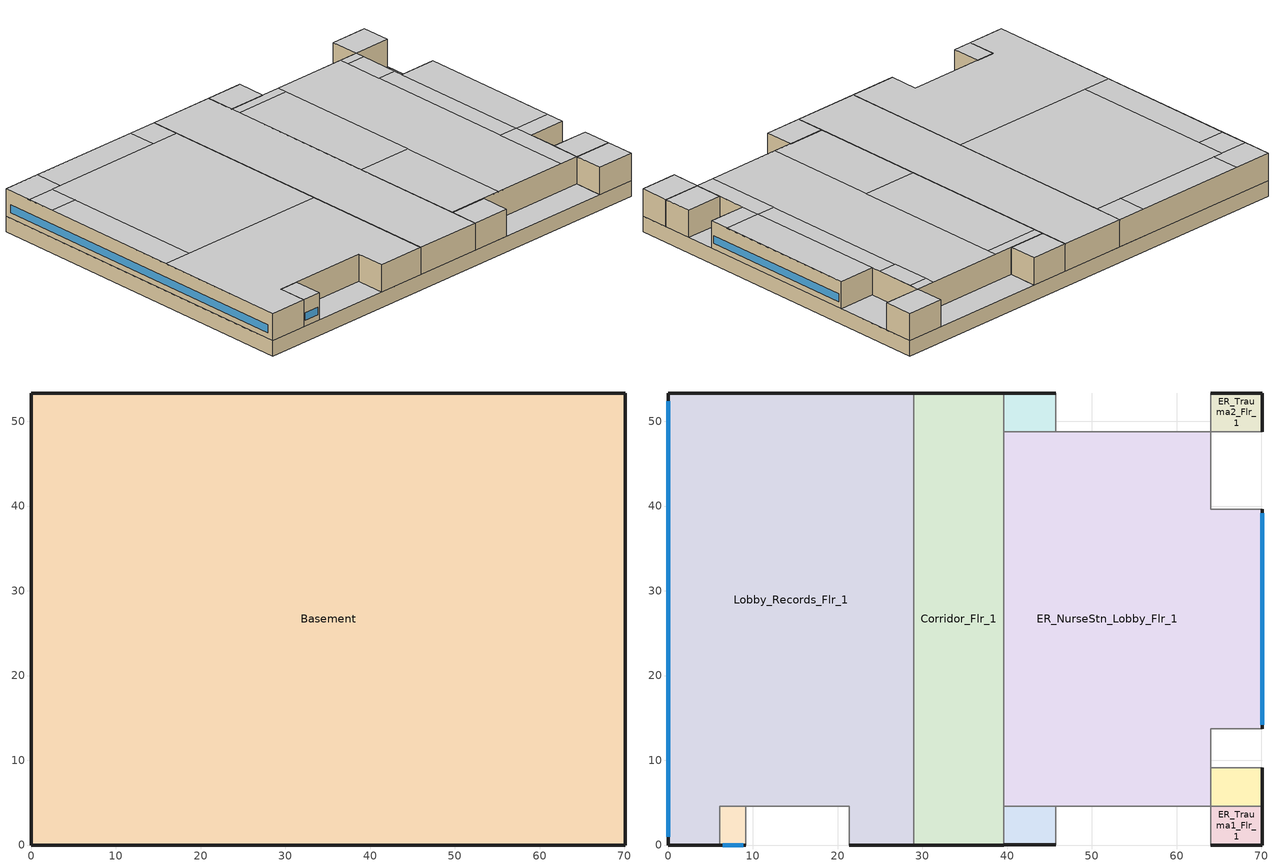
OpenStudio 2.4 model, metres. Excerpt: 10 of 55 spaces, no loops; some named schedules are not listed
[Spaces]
Basement
 floor ground: 70.1,53.34 70.1,0 0,0 0,53.34 z-2.44
 wall ground: 0,53.34 0,0 70.1,0 70.1,53.34 0,53.34 z-2.44:0
 ceiling adiabatic (Typical Interior Wall): 70.1,9.14 70.1,13.72 64.01,13.72 64.01,9.14 z0; 45.72,0 45.72,4.57 39.62,4.57 39.62,0 z0; 45.72,48.77 45.72,53.34 39.62,53.34 39.62,48.77 z0; 70.1,39.62 70.1,48.77 64.01,48.77 64.01,39.62 z0; 64.01,0 64.01,4.57 45.72,4.57 45.72,0 z0; 64.01,48.77 64.01,53.34 45.72,53.34 45.72,48.77 z0; 21.34,0 21.34,4.57 9.14,4.57 9.14,0 z0; 9.14,0 9.14,4.57 6.1,4.57 6.1,0 z0; 70.1,4.57 70.1,9.14 64.01,9.14 64.01,4.57 z0
Lobby_Records_Flr_1
 floor to Basement: 28.96,4.57 28.96,0 21.34,0 21.34,4.57 z0; 6.1,4.57 6.1,0 0,0 0,4.57 z0; 28.96,53.34 28.96,4.57 0,4.57 0,53.34 z0
 wall outside: 28.96,53.34 0,53.34 0,0 6.1,0 / 21.34,0 28.96,0 z0:4.27
 wall to Corridor_Flr_1: 28.96,0 28.96,53.34 z0:4.27
 wall adiabatic (Typical Interior Wall): 6.1,0 6.1,4.57 9.14,4.57 21.34,4.57 21.34,0 z0:4.27
 window: 0,52.34 0,1 z0.91:2.14
 ceiling to ICU_Flr_2: 28.96,0 28.96,21.34 0,21.34 0,0 6.1,0 6.1,4.57 21.34,4.57 21.34,0 z4.27
 ceiling to ICU_NurseStn_Lobby_Flr_2: 28.96,21.34 28.96,48.77 4.57,48.77 4.57,21.34 z4.27
 ceiling to IC_PatRoom2_Flr_2: 6.1,48.77 6.1,53.34 0,53.34 0,48.77 z4.27
 ceiling adiabatic (Typical Interior Wall): 28.96,48.77 28.96,53.34 24.38,53.34 24.38,48.77 z4.27; 24.38,48.77 24.38,53.34 6.1,53.34 6.1,48.77 z4.27; 4.57,44.2 4.57,48.77 0,48.77 0,44.2 z4.27; 4.57,21.34 4.57,44.2 0,44.2 0,21.34 z4.27
Office1_Mult4_Flr_1
 floor adiabatic (Typical Interior Wall): 9.14,4.57 9.14,0 6.1,0 6.1,4.57 z0
 wall outside: 6.1,0 9.14,0 z0:4.27
 wall adiabatic (Typical Interior Wall): 9.14,0 9.14,4.57 6.1,4.57 6.1,0 z0:4.27
 window: 6.41,0 8.84,0 z0.91:2.14
 ceiling adiabatic (Typical Interior Wall): 9.14,0 9.14,4.57 6.1,4.57 6.1,0 z4.27
Corridor_Flr_1
 floor to Basement: 39.62,53.34 39.62,0 28.96,0 28.96,53.34 z0
 wall outside: 28.96,0 39.62,0 / 39.62,53.34 28.96,53.34 z0:4.27
 wall adiabatic (Typical Interior Wall): 39.62,48.77 39.62,53.34 / 39.62,0 39.62,4.57 z0:4.27
 wall to ER_NurseStn_Lobby_Flr_1: 39.62,4.57 39.62,48.77 z0:4.27
 ceiling to Corridor_Flr_2: 39.62,0 39.62,53.34 28.96,53.34 28.96,0 z4.27
ER_Exam1_Mult4_Flr_1
 floor adiabatic (Typical Interior Wall): 45.72,4.57 45.72,0 39.62,0 39.62,4.57 z0
 wall outside: 39.62,0 45.72,0 z0:4.27
 wall adiabatic (Typical Interior Wall): 45.72,0 45.72,4.57 39.62,4.57 39.62,0 z0:4.27
 ceiling adiabatic (Typical Interior Wall): 45.72,0 45.72,4.57 39.62,4.57 39.62,0 z4.27
ER_Trauma1_Flr_1
 floor to Basement: 70.1,4.57 70.1,0 64.01,0 64.01,4.57 z0
 wall outside: 64.01,0 70.1,0 70.1,4.57 z0:4.27
 wall adiabatic (Typical Interior Wall): 70.1,4.57 64.01,4.57 64.01,0 z0:4.27
 ceiling to OR_NurseStn_Lobby_Flr_2: 70.1,0 70.1,4.57 64.01,4.57 64.01,0 z4.27
ER_NurseStn_Lobby_Flr_1
 floor to Basement: 70.1,39.62 70.1,13.72 64.01,13.72 64.01,39.62 z0; 64.01,48.77 64.01,4.57 39.62,4.57 39.62,48.77 z0
 wall outside: 70.1,13.72 70.1,39.62 z0:4.27
 wall adiabatic (Typical Interior Wall): 39.62,4.57 45.72,4.57 64.01,4.57 64.01,9.14 64.01,13.72 70.1,13.72 / 70.1,39.62 64.01,39.62 64.01,48.77 45.72,48.77 39.62,48.77 z0:4.27
 window: 70.1,14.2 70.1,39.14 z0.91:2.14
 ceiling to OR_NurseStn_Lobby_Flr_2: 64.01,4.57 64.01,16.76 60.96,16.76 60.96,4.57 z4.27; 60.96,4.57 60.96,48.77 48.77,48.77 48.77,4.57 z4.27; 48.77,4.57 48.77,22.86 39.62,22.86 39.62,4.57 z4.27; 70.1,13.72 70.1,16.76 64.01,16.76 64.01,13.72 z4.27
 ceiling adiabatic (Typical Interior Wall): 70.1,16.76 70.1,39.62 64.01,39.62 64.01,16.76 z4.27; 64.01,41.15 64.01,47.24 60.96,47.24 60.96,41.15 z4.27; 64.01,16.76 64.01,41.15 60.96,41.15 60.96,16.76 z4.27
 ceiling to OR1_Flr_2: 64.01,47.24 64.01,48.77 60.96,48.77 60.96,47.24 z4.27
 ceiling to OR3_Flr_2: 48.77,47.24 48.77,48.77 39.62,48.77 39.62,47.24 z4.27
 ceiling to OR4_Flr_2: 48.77,22.86 48.77,47.24 39.62,47.24 39.62,22.86 z4.27
ER_Exam3_Mult4_Flr_1
 floor adiabatic (Typical Interior Wall): 70.1,9.14 70.1,4.57 64.01,4.57 64.01,9.14 z0
 wall outside: 70.1,4.57 70.1,9.14 z0:4.27
 wall adiabatic (Typical Interior Wall): 70.1,9.14 64.01,9.14 64.01,4.57 70.1,4.57 z0:4.27
 ceiling adiabatic (Typical Interior Wall): 70.1,4.57 70.1,9.14 64.01,9.14 64.01,4.57 z4.27
ER_Triage_Mult4_Flr_1
 floor adiabatic (Typical Interior Wall): 45.72,53.34 45.72,48.77 39.62,48.77 39.62,53.34 z0
 wall outside: 45.72,53.34 39.62,53.34 z0:4.27
 wall adiabatic (Typical Interior Wall): 39.62,53.34 39.62,48.77 45.72,48.77 45.72,53.34 z0:4.27
 ceiling adiabatic (Typical Interior Wall): 45.72,48.77 45.72,53.34 39.62,53.34 39.62,48.77 z4.27
ER_Trauma2_Flr_1
 floor to Basement: 70.1,53.34 70.1,48.77 64.01,48.77 64.01,53.34 z0
 wall outside: 70.1,48.77 70.1,53.34 64.01,53.34 z0:4.27
 wall adiabatic (Typical Interior Wall): 64.01,53.34 64.01,48.77 70.1,48.77 z0:4.27
 ceiling to OR1_Flr_2: 70.1,48.77 70.1,53.34 64.01,53.34 64.01,48.77 z4.27
[Building]
-Hospital-NECB HDD Method-CAN_QC_Kuujjuaq.AP.719060_CWEC2016.epw created: 2018-07-23 16:55:47 +0000: Default Construction Set=NECB2015 - Hospital - WholeBuilding - NECB HDD Method at hdd = 8550.0; Standards Number of Stories=6; Standards Number of Above Ground Stories=5; Standards Building Type=Hospital
[Site]
Kuujjuaq AP_QC_CAN: Latitude {deg}=58.1; Longitude {deg}=-68.417; Time Zone {hr}=-5; Elevation {m}=39.9
[ClimateZones]
Climate Zone Institution Name 1=ASHRAE; Climate Zone Document Name 1=ANSI/ASHRAE Standard 169; Climate Zone Document Year 1=2006; Climate Zone Institution Name 2=CEC; Climate Zone Document Name 2=California Climate Zone Descriptions; Climate Zone Document Year 2=1995
[Site:WaterMainsTemperature]
Calculation Method=Correlation; Annual Average Outdoor Air Temperature {C}=-3.825; Maximum Difference In Monthly Average Outdoor Air Temperatures {deltaC}=36
[Site:GroundTemperature:BuildingSurface]
19.527, 19.502, 19.536, 19.598, 20.002, 21.64, 22.225, 22.375, 21.449, 20.121, 19.802, 19.633
[SizingPeriod:DesignDay] Barometric Pressure {Pa}=100847; Sky Clearness=0; Rain Indicator=0; Snow Indicator=0; Day of Month=21; Daylight Saving Time Indicator=0; Humidity Indicating Type=Wetbulb; Dry-Bulb Temperature Range Modifier Type=DefaultMultipliers
Name | Maximum Dry-Bulb Temperature {C} | Daily Dry-Bulb Temperature Range {deltaC} | Humidity Indicating Conditions at Maximum Dry-Bulb | Wind Speed {m/s} | Wind Direction {deg} | Month | Day Type | Solar Model Indicator | ASHRAE Taub | ASHRAE Taud
Kuujjuaq AP Ann Htg 99.6% Condns DB | -36.2 | 0 | -36.2 | 2.2 | 220 | 1 | WinterDesignDay | ASHRAEClearSky
Kuujjuaq AP Ann Clg .4% Condns DB=>MWB | 24.1 | 10.3 | 16.2 | 4 | 210 | 7 | SummerDesignDay | ASHRAETau | 0.364 | 2.418
[Material]
Name | Roughness | Thickness {m} | Conductivity {W/m-K} | Density {kg/m3} | Specific Heat {J/kg-K} | Thermal Absorptance | Solar Absorptance | Visible Absorptance
G05 25mm wood | MediumSmooth | 0.0254 | 0.15 | 608 | 1630 | 0.9 | 0.5 | 0.5
100mm Normalweight concrete floor | MediumSmooth | 0.1016 | 2.31 | 2322 | 832
G01 13mm gypsum board | Smooth | 0.0127 | 0.16 | 800 | 1090 | 0.9 | 0.7 | 0.5
4 in. Normalweight Concrete Floor 1 | MediumRough | 0.1016 | 2.31 | 2322 | 832 | 0.9 | 0.7 | 0.7
1IN Stucco 1 | Smooth | 0.0253 | 0.6918 | 1858 | 837 | 0.9 | 0.92 | 0.92
8IN CONCRETE HW RefBldg 1 | Rough | 0.2032 | 1.311 | 2240 | 836.8 | 0.9 | 0.7 | 0.7
1/2IN Gypsum 1 | Smooth | 0.0127 | 0.16 | 784.9 | 830 | 0.9 | 0.4 | 0.4
Metal Roof Surface 1; F08 Metal surface 1 | Smooth | 0.0008 | 45.28 | 7824 | 500 | 0.9 | 0.7 | 0.7
6 in. Normalweight Concrete Floor 1; 6 in. Normalweight Concrete Floor 2 | MediumRough | 0.1524 | 2.31 | 2322 | 832 | 0.9 | 0.7 | 0.7
[Material:NoMass] Roughness=Smooth; Thermal Absorptance=0.9
Name | Thermal Resistance {m2-K/W} | Solar Absorptance | Visible Absorptance
CP02 CARPET PAD | 0.1 | 0.8 | 0.8
Typical Insulation R-13.06 1 | 6.78179 | 0.7 | 0.7
Typical Carpet Pad 1 | 0.21648 | 0.7 | 0.8
Typical Insulation R-10.11 1 | 5.19354 | 0.7 | 0.7
Typical Insulation R-19.63 1 | 7.04224 | 0.7 | 0.7
Typical Carpet Pad 2 | 2.57255 | 0.7 | 0.8
Typical Carpet Pad 3 | 4.69593 | 0.7 | 0.8
Typical Insulation R-0.58 1 | 0.624982 | 0.7 | 0.7
Typical Insulation R-1.15 1 | 0.625 | 0.7 | 0.7
[WindowMaterial:Glazing]
Clear 3mm: Optical Data Type=SpectralAverage; Thickness {m}=0.003; Solar Transmittance at Normal Incidence=0.837; Front Side Solar Reflectance at Normal Incidence=0.075; Back Side Solar Reflectance at Normal Incidence=0; Visible Transmittance at Normal Incidence=0.898; Front Side Visible Reflectance at Normal Incidence=0.081; Back Side Visible Reflectance at Normal Incidence=0; Infrared Transmittance at Normal Incidence=0; Front Side Infrared Hemispherical Emissivity=0.84; Back Side Infrared Hemispherical Emissivity=0.84; Conductivity {W/m-K}=0.9; Dirt Correction Factor for Solar and Visible Transmittance=1; Solar Diffusing=No
[DefaultSurfaceConstructions]
Name | Floor Construction | Wall Construction | Roof Ceiling Construction
Default Surface Constructions 2 | Typical Interior Floor | Typical Interior Wall | Typical Interior Ceiling
NECB2015 - Hospital - WholeBuilding - NECB HDD Method at hdd = 8550.0 | Customized opaque construction Typical Insulated Exterior Mass Floor R-15.63 to conductance of 0.142 | Customized opaque construction Typical Insulated Exterior Mass Wall R-12.5 to conductance of 0.183 | Customized opaque construction Typical Insulated Metal Building Roof R-20.41 to conductance of 0.142
NECB2015 - Hospital - WholeBuilding - NECB HDD Method at hdd = 8550.0 1 | Customized opaque construction Typical Insulated Carpeted 6in Slab Floor to conductance of 0.379 | Customized opaque construction Typical Insulated Carpeted 6in Slab Floor to conductance of 0.21 | Customized opaque construction Typical Insulated Carpeted 6in Slab Floor to conductance of 0.21
[DefaultSubSurfaceConstructions]
Name | Fixed Window Construction | Operable Window Construction | Door Construction | Glass Door Construction | Overhead Door Construction | Skylight Construction | Tubular Daylight Dome Construction | Tubular Daylight Diffuser Construction
Default Sub Surface Constructions 2 | Typical Interior Window | Typical Interior Window | Typical Interior Door
NECB2015 - Hospital - WholeBuilding - NECB HDD Method at hdd = 8550.0 | Customized Fenestration: cond=0.160 tvis=0.220 tsol=0.232 | Customized Fenestration: cond=0.160 tvis=0.220 tsol=0.232 | Customized opaque construction Typical Insulated Metal Door R-1.43 to conductance of 1.6 | Customized Fenestration: cond=0.160 tvis=0.441 tsol=0.279 | Customized opaque construction Typical Overhead Door R-2.0 to conductance of 1.6 | Customized Fenestration: cond=0.160 tvis=0.294 tsol=0.332 | Customized Fenestration: cond=0.160 tvis=0.898 tsol=0.837 | Customized Fenestration: cond=0.160 tvis=0.898 tsol=0.837
[WindowMaterial:Blind]
Window Material Blind 1: Slat Width {m}=0.025; Slat Separation {m}=0.01875; Front Side Slat Beam Solar Reflectance=0.5; Back Side Slat Beam Solar Reflectance=0.5; Front Side Slat Diffuse Solar Reflectance=0.5; Back Side Slat Diffuse Solar Reflectance=0.5; Slat Beam Visible Transmittance=0
[Construction]
Typical Interior Floor: 100mm Normalweight concrete floor, CP02 CARPET PAD
Typical Interior Wall: G01 13mm gypsum board, G01 13mm gypsum board
Typical Interior Ceiling: CP02 CARPET PAD, 100mm Normalweight concrete floor
Typical Interior Window: Clear 3mm
Typical Interior Door; Typical Interior Partition: G05 25mm wood
Customized opaque construction Typical Insulated Exterior Mass Floor R-15.63 to conductance of 0.142: Typical Insulation R-13.06 1, 4 in. Normalweight Concrete Floor 1, Typical Carpet Pad 1
Customized opaque construction Typical Insulated Exterior Mass Wall R-12.5 to conductance of 0.183: 1IN Stucco 1, 8IN CONCRETE HW RefBldg 1, Typical Insulation R-10.11 1, 1/2IN Gypsum 1
Customized opaque construction Typical Insulated Metal Building Roof R-20.41 to conductance of 0.142: Metal Roof Surface 1, Typical Insulation R-19.63 1
Customized opaque construction Typical Insulated Carpeted 6in Slab Floor to conductance of 0.379: 6 in. Normalweight Concrete Floor 1, Typical Carpet Pad 2
Customized opaque construction Typical Insulated Carpeted 6in Slab Floor to conductance of 0.21: 6 in. Normalweight Concrete Floor 2, Typical Carpet Pad 3
Customized Fenestration: cond=0.160 tvis=0.220 tsol=0.232: Customized Fenestration:: cond=0.160 tvis=0.220 tsol=0.232
Customized opaque construction Typical Insulated Metal Door R-1.43 to conductance of 1.6: F08 Metal surface 1, Typical Insulation R-0.58 1
Customized Fenestration: cond=0.160 tvis=0.441 tsol=0.279: Customized Fenestration:: cond=0.160 tvis=0.441 tsol=0.279
Customized opaque construction Typical Overhead Door R-2.0 to conductance of 1.6: Typical Insulation R-1.15 1
Customized Fenestration: cond=0.160 tvis=0.294 tsol=0.332: Customized Fenestration:: cond=0.160 tvis=0.294 tsol=0.332
Customized Fenestration: cond=0.160 tvis=0.898 tsol=0.837: Customized Fenestration:: cond=0.160 tvis=0.898 tsol=0.837
[DefaultConstructionSet]
NECB2015 - Hospital - WholeBuilding - NECB HDD Method at hdd = 8550.0: Default Exterior Surface Constructions=NECB2015 - Hospital - WholeBuilding - NECB HDD Method at hdd = 8550.0; Default Interior Surface Constructions=Default Surface Constructions 2; Default Ground Contact Surface Constructions=NECB2015 - Hospital - WholeBuilding - NECB HDD Method at hdd = 8550.0 1; Default Exterior SubSurface Constructions=NECB2015 - Hospital - WholeBuilding - NECB HDD Method at hdd = 8550.0; Default Interior SubSurface Constructions=Default Sub Surface Constructions 2; Interior Partition Construction=Typical Interior Partition
[WindowMaterial:SimpleGlazingSystem] U-Factor {W/m2-K}=1.6; Solar Heat Gain Coefficient=0.6; Visible Transmittance=0.21
Customized Fenestration:: cond=0.160 tvis=0.220 tsol=0.232; Customized Fenestration:: cond=0.160 tvis=0.441 tsol=0.279; Customized Fenestration:: cond=0.160 tvis=0.294 tsol=0.332; Customized Fenestration:: cond=0.160 tvis=0.898 tsol=0.837
[DesignSpecification:OutdoorAir] Outdoor Air Method=Sum; Outdoor Air Flow per Person {m3/s-person}=0; Outdoor Air Flow Rate {m3/s}=0; Outdoor Air Flow Air Changes per Hour {1/hr}=0
Name | Outdoor Air Flow per Floor Area {m3/s-m2}
Space Function Corridor/Transition area - hospital-sch-B Ventilation | 0.0003048
Space Function Health care facility operating room Ventilation | 0.004572
Space Function Laboratory - other Ventilation | 0.0021844
Space Function Office enclosed > 25 m2 Ventilation | 0.00042164
[ThermostatSetpoint:DualSetpoint]
Name | Heating Setpoint Temperature Schedule | Cooling Setpoint Temperature Schedule
Space Function Laboratory - other Thermostat 4; Space Function Office enclosed > 25 m2 Thermostat 7; Space Function Office enclosed > 25 m2 Thermostat 8 | NECB-A-Thermostat Setpoint-Heating | NECB-A-Thermostat Setpoint-Cooling
Space Function Corridor/Transition area - hospital-sch-B Thermostat 8 | NECB-B-Thermostat Setpoint-Heating | NECB-B-Thermostat Setpoint-Cooling
Space Function Health care facility operating room Thermostat 10; Space Function Health care facility operating room Thermostat 11; Space Function Health care facility operating room Thermostat 12; Space Function Health care facility nurses station Thermostat 7; Space Function Health care facility operating room Thermostat 13; Space Function Health care facility operating room Thermostat 14 | NECB-H-Thermostat Setpoint-Heating | NECB-H-Thermostat Setpoint-Cooling
[ShadingControl]
Shading Control 1: Shading Type=InteriorBlind; Shading Device Material=Window Material Blind 1
[BuildingStory] Nominal Z Coordinate {m}=0
Name | Nominal Floor to Floor Height {m}
Building Story 1 | 2.4384
Building Story 2; Building Story 6 | 4.2672
[Space]
Name | Space Type | Building Story | Thermal Zone
Basement | Space Function Laboratory - other | Building Story 1 | Sp-Basement Sys-3 Flr-1 Sch-A HPlcmt-north ZN
Lobby_Records_Flr_1 | Space Function Office enclosed > 25 m2 | Building Story 2 | Sp-Lobby_Records_Flr_1 Sys-6 Flr-2 Sch-A HPlcmt-west ZN
Office1_Mult4_Flr_1 | Space Function Office enclosed > 25 m2 | Building Story 2 | Sp-Office1_Mult4_Flr_1 Sys-6 Flr-2 Sch-A HPlcmt-south ZN
Corridor_Flr_1 | Space Function Corridor/Transition area - hospital-sch-B | Building Story 2 | Sp-Corridor_Flr_1 Sys-3 Flr-2 Sch-B HPlcmt-north ZN
ER_Exam1_Mult4_Flr_1 | Space Function Health care facility operating room | Building Story 2 | Sp-ER_Exam1_Mult4_Flr_1 Sys-3 Flr-2 Sch-H HPlcmt-south ZN
ER_Trauma1_Flr_1 | Space Function Health care facility operating room | Building Story 2 | Sp-ER_Trauma1_Flr_1 Sys-3 Flr-2 Sch-H HPlcmt-south ZN
ER_NurseStn_Lobby_Flr_1 | Space Function Health care facility nurses station | Building Story 2 | Sp-ER_NurseStn_Lobby_Flr_1 Sys-3 Flr-2 Sch-H HPlcmt-east ZN
ER_Exam3_Mult4_Flr_1 | Space Function Health care facility operating room | Building Story 2 | Sp-ER_Exam3_Mult4_Flr_1 Sys-3 Flr-2 Sch-H HPlcmt-east ZN
ER_Triage_Mult4_Flr_1 | Space Function Health care facility operating room | Building Story 2 | Sp-ER_Triage_Mult4_Flr_1 Sys-3 Flr-2 Sch-H HPlcmt-north ZN
ER_Trauma2_Flr_1 | Space Function Health care facility operating room | Building Story 2 | Sp-ER_Trauma2_Flr_1 Sys-3 Flr-2 Sch-H HPlcmt-north ZN
[SpaceType] Standards Building Type=Space Function
Name | Default Schedule Set | Design Specification Outdoor Air Object | Standards Space Type
Space Function Corridor/Transition area - hospital-sch-B | Space Function Corridor/Transition area - hospital-sch-B Schedule Set | Space Function Corridor/Transition area - hospital-sch-B Ventilation | Corridor/Transition area - hospital-sch-B
Space Function Health care facility operating room | Space Function Health care facility operating room Schedule Set | Space Function Health care facility operating room Ventilation | Health care facility operating room
Space Function Health care facility nurses station | Space Function Health care facility nurses station Schedule Set | Space Function Health care facility nurses station Ventilation | Health care facility nurses station
Space Function Laboratory - other | Space Function Laboratory - other Schedule Set | Space Function Laboratory - other Ventilation | Laboratory - other
Space Function Office enclosed > 25 m2 | Space Function Office enclosed > 25 m2 Schedule Set | Space Function Office enclosed > 25 m2 Ventilation | Office enclosed > 25 m2
[People] Work Efficiency Schedule=Work Efficiency Schedule; Clothing Insulation Schedule=Clothing Schedule; Air Velocity Schedule=Air Velocity Schedule; Multiplier=1
Name | People Definition | Space or SpaceType
Space Function Corridor/Transition area - hospital-sch-B People | Space Function Corridor/Transition area - hospital-sch-B People Definition | Space Function Corridor/Transition area - hospital-sch-B
Space Function Health care facility operating room People | Space Function Health care facility operating room People Definition | Space Function Health care facility operating room
Space Function Laboratory - other People | Space Function Laboratory - other People Definition | Space Function Laboratory - other
Space Function Office enclosed > 25 m2 People | Space Function Office enclosed > 25 m2 People Definition | Space Function Office enclosed > 25 m2
[Lights] Fraction Replaceable=1
Name | Lights Definition | Space or SpaceType
Space Function Corridor/Transition area - hospital-sch-B Lights | Space Function Corridor/Transition area - hospital-sch-B Lights Definition | Space Function Corridor/Transition area - hospital-sch-B
Space Function Health care facility operating room Lights | Space Function Health care facility operating room Lights Definition | Space Function Health care facility operating room
Space Function Laboratory - other Lights | Space Function Laboratory - other Lights Definition | Space Function Laboratory - other
Space Function Office enclosed > 25 m2 Lights | Space Function Office enclosed > 25 m2 Lights Definition | Space Function Office enclosed > 25 m2
[DefaultScheduleSet] People Activity Level Schedule=NECB-Activity; Infiltration Schedule=Always On
Name | Number of People Schedule | Lighting Schedule | Electric Equipment Schedule
Space Function Corridor/Transition area - hospital-sch-B Schedule Set | NECB-B-Occupancy | NECB-B-Lighting | NECB-B-Electric-Equipment
Space Function Health care facility operating room Schedule Set | NECB-H-Occupancy | NECB-H-Lighting | NECB-H-Electric-Equipment
Space Function Laboratory - other Schedule Set; Space Function Office enclosed > 25 m2 Schedule Set | NECB-A-Occupancy | NECB-A-Lighting | NECB-A-Electric-Equipment
[ElectricEquipment]
Name | Electric Equipment Definition | Space or SpaceType
Space Function Health care facility operating room Elec Equip | Space Function Health care facility operating room Elec Equip Definition | Space Function Health care facility operating room
Space Function Laboratory - other Elec Equip | Space Function Laboratory - other Elec Equip Definition | Space Function Laboratory - other
Space Function Office enclosed > 25 m2 Elec Equip | Space Function Office enclosed > 25 m2 Elec Equip Definition | Space Function Office enclosed > 25 m2
[SpaceInfiltration:DesignFlowRate] Schedule=Always On Discrete; Design Flow Rate Calculation Method=Flow/ExteriorArea; Flow per Exterior Surface Area {m3/s-m2}=0.00025; Constant Term Coefficient=0; Temperature Term Coefficient=0; Velocity Term Coefficient=0.224; Velocity Squared Term Coefficient=0
Name | Space or SpaceType
Corridor_Flr_1 Infiltration | Corridor_Flr_1
ER_Exam1_Mult4_Flr_1 Infiltration | ER_Exam1_Mult4_Flr_1
ER_Exam3_Mult4_Flr_1 Infiltration | ER_Exam3_Mult4_Flr_1
ER_NurseStn_Lobby_Flr_1 Infiltration | ER_NurseStn_Lobby_Flr_1
ER_Trauma1_Flr_1 Infiltration | ER_Trauma1_Flr_1
ER_Trauma2_Flr_1 Infiltration | ER_Trauma2_Flr_1
ER_Triage_Mult4_Flr_1 Infiltration | ER_Triage_Mult4_Flr_1
Lobby_Records_Flr_1 Infiltration | Lobby_Records_Flr_1
Office1_Mult4_Flr_1 Infiltration | Office1_Mult4_Flr_1
[ThermalZone] Use Ideal Air Loads=No
Name | Thermostat | Multiplier
Sp-Basement Sys-3 Flr-1 Sch-A HPlcmt-north ZN | Space Function Laboratory - other Thermostat 4
Sp-Corridor_Flr_1 Sys-3 Flr-2 Sch-B HPlcmt-north ZN | Space Function Corridor/Transition area - hospital-sch-B Thermostat 8
Sp-ER_Trauma2_Flr_1 Sys-3 Flr-2 Sch-H HPlcmt-north ZN | Space Function Health care facility operating room Thermostat 10
Sp-ER_Triage_Mult4_Flr_1 Sys-3 Flr-2 Sch-H HPlcmt-north ZN | Space Function Health care facility operating room Thermostat 11 | 4
Sp-ER_Exam3_Mult4_Flr_1 Sys-3 Flr-2 Sch-H HPlcmt-east ZN | Space Function Health care facility operating room Thermostat 12 | 4
Sp-ER_NurseStn_Lobby_Flr_1 Sys-3 Flr-2 Sch-H HPlcmt-east ZN | Space Function Health care facility nurses station Thermostat 7
Sp-ER_Exam1_Mult4_Flr_1 Sys-3 Flr-2 Sch-H HPlcmt-south ZN | Space Function Health care facility operating room Thermostat 13 | 4
Sp-ER_Trauma1_Flr_1 Sys-3 Flr-2 Sch-H HPlcmt-south ZN | Space Function Health care facility operating room Thermostat 14
Sp-Lobby_Records_Flr_1 Sys-6 Flr-2 Sch-A HPlcmt-west ZN | Space Function Office enclosed > 25 m2 Thermostat 7
Sp-Office1_Mult4_Flr_1 Sys-6 Flr-2 Sch-A HPlcmt-south ZN | Space Function Office enclosed > 25 m2 Thermostat 8 | 5
